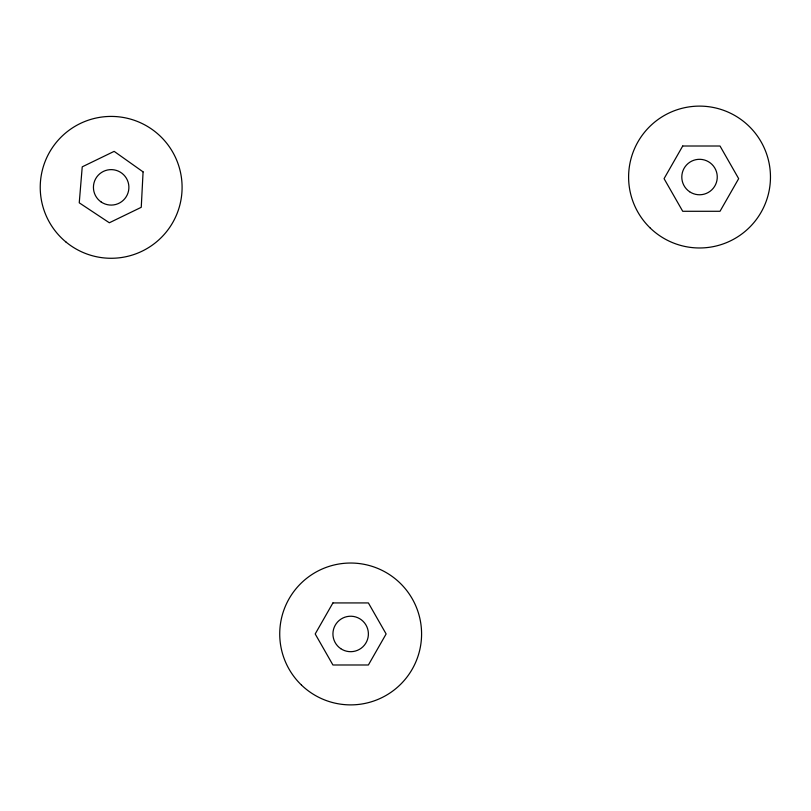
<?xml version="1.0" encoding="UTF-8"?>
<svg xmlns="http://www.w3.org/2000/svg" width="811" height="811" viewBox="0 0 811 811"><rect width="100%" height="100%" fill="white"/><g stroke="black" fill="none" stroke-linecap="round" stroke-linejoin="round"><path stroke-width="1.22" d="M143.081 171.881L141.256 207.302L109.343 222.772L79.245 202.821L82.235 166.833L114.148 151.363L143.081 171.881M332.926 602.928L315.195 633.959L332.926 664.99L368.387 664.99L386.127 633.959L368.387 602.928L332.926 602.928M682.72 146.01L664.067 178.653L682.72 211.286L720.016 211.286L738.669 178.653L720.016 146.01L682.72 146.01M101.213 202.03A17.73 17.73 0 0 0 128.848 188.628A17.73 17.73 0 0 0 103.433 171.395A17.73 17.73 0 0 0 101.213 202.03M65.975 242.023A70.932 70.932 0 0 0 181.106 199.141A70.932 70.932 0 0 0 86.402 120.88A70.932 70.932 0 0 0 65.975 242.023M301.479 685.072A70.932 70.932 0 0 0 419.51 650.99A70.932 70.932 0 0 0 330.979 565.814A70.932 70.932 0 0 0 301.479 685.072M340.732 648.648A17.73 17.73 0 0 0 368.346 635.216A17.73 17.73 0 0 0 342.901 618.012A17.73 17.73 0 0 0 340.732 648.648M689.603 191.731A17.73 17.73 0 0 0 717.218 178.298A17.73 17.73 0 0 0 691.773 161.095A17.73 17.73 0 0 0 689.603 191.731M650.351 228.155A70.932 70.932 0 0 0 768.392 194.072A70.932 70.932 0 0 0 679.861 108.897A70.932 70.932 0 0 0 650.351 228.155"/></g></svg>
